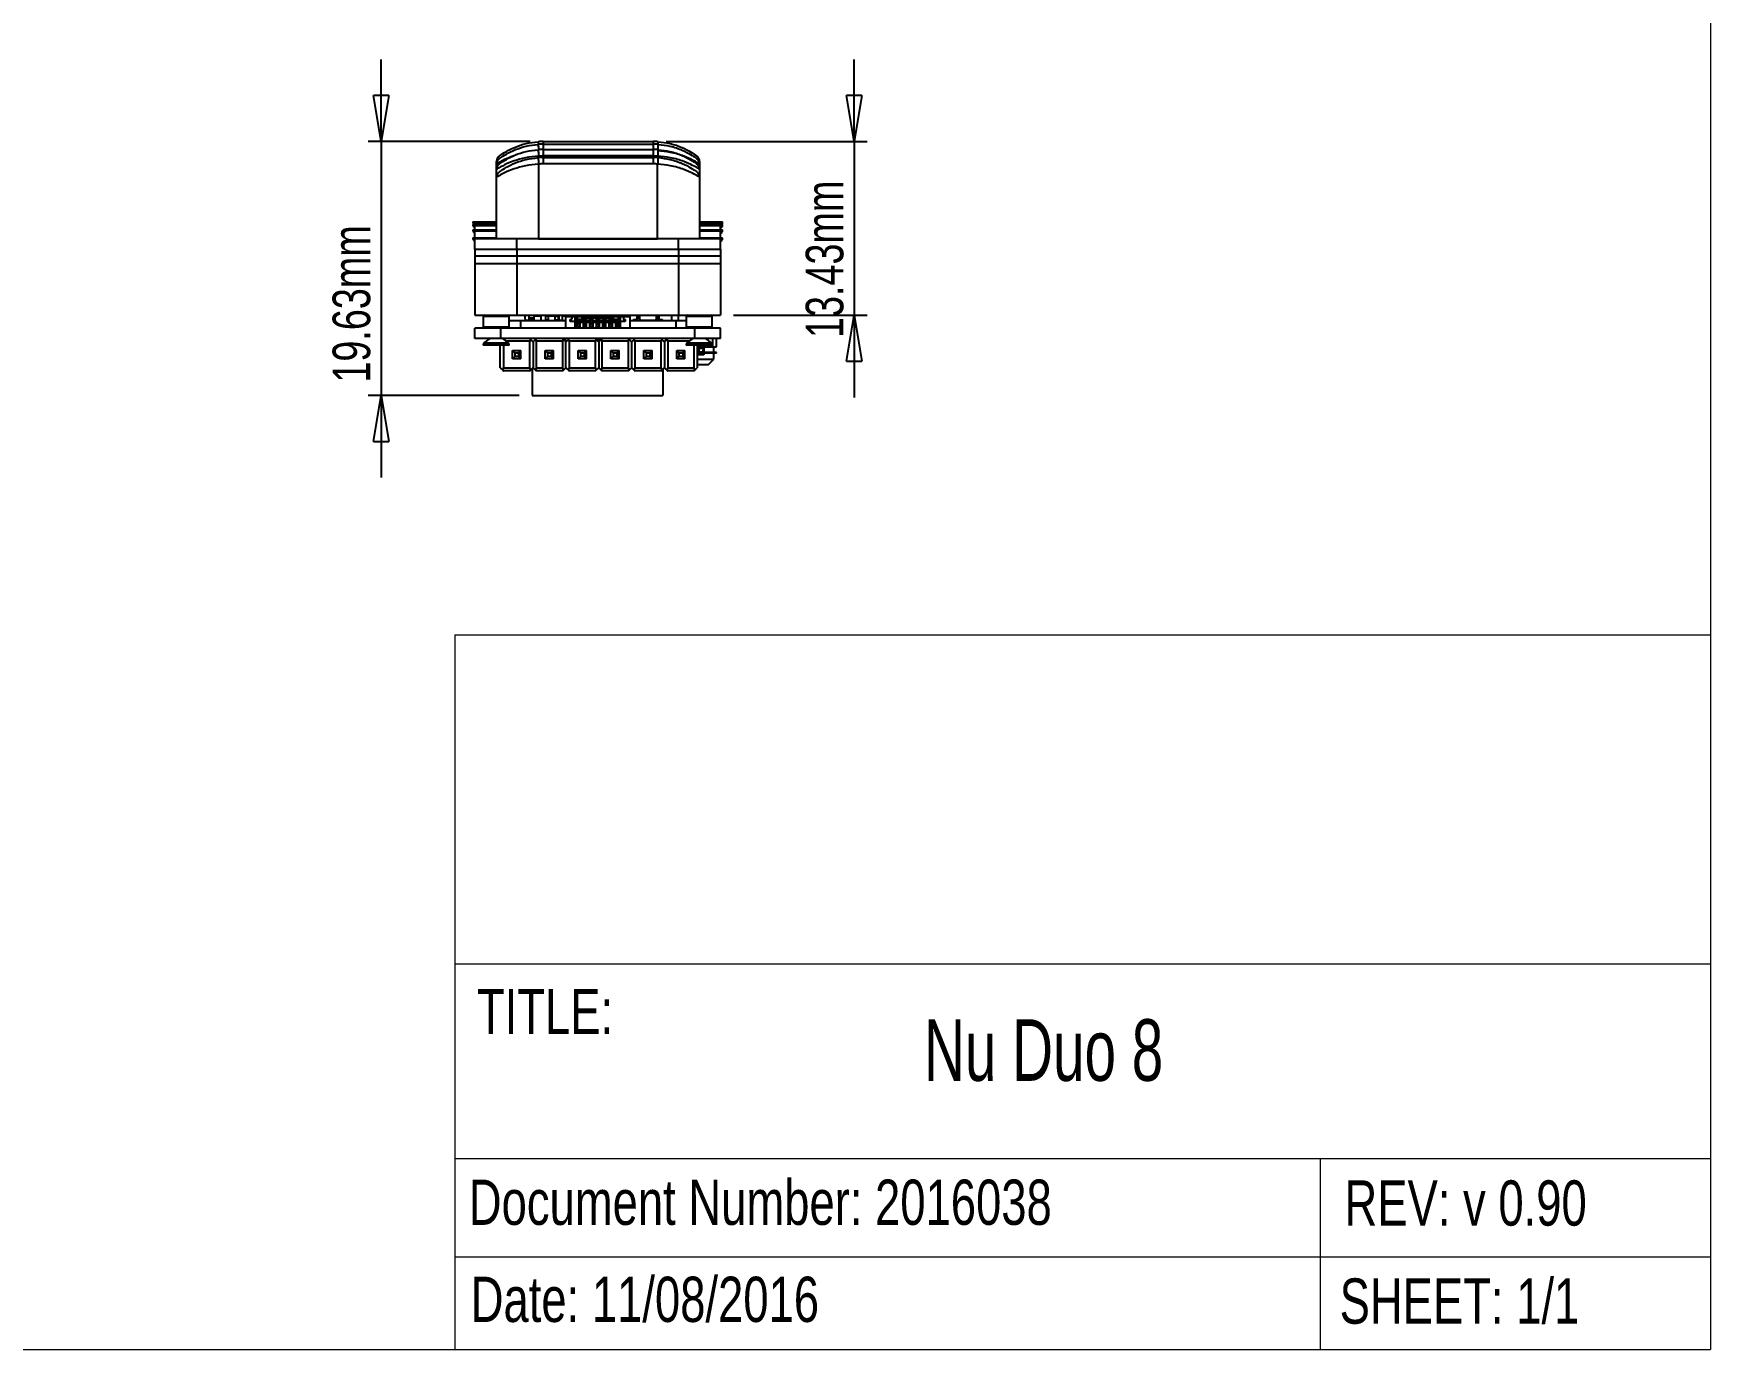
# Model space of a CAD drawing. Header units: millimetres. Extents: x 5 to 292, y 4 to 204.
# Drawn here: x 162.3 to 291.9, y 4.5 to 106.2 of the extents above; entities that cross this region are included whole.
import ezdxf

# ---------------------------------------------------------------- set-up
doc = ezdxf.new("R2010")
doc.units = ezdxf.units.MM
doc.layers.add('LAYER_1', color=179, linetype='Continuous')
doc.styles.add('SLDTEXTSTYLE0', font='TXT', dxfattribs={"width": 0.75})
doc.styles.add('SLDTEXTSTYLE1', font='TXT', dxfattribs={"width": 0.6875})
doc.dimstyles.new('SLDDIMSTYLE1', dxfattribs={"dimtxt": 2.910417, "dimasz": 3.556, "dimexe": 0, "dimexo": 0.0625, "dimgap": 0.727604, "dimtad": 1, "dimrnd": 1e-09, "dimzin": 12, "dimdsep": 46, "dimtxsty": 'SLDTEXTSTYLE0', "dimblk1": 'CLOSED', "dimblk2": 'CLOSED', "dimsah": 1, "dimcen": 0.09, "dimadec": 0, "dimazin": 3, "dimtfac": 1, "dimtmove": 0, "dimatfit": 0, "dimldrblk": 'CLOSED', "dimfxl": 1, "dimfrac": 2, "dimtolj": 1, "dimtzin": 12, "dimarcsym": 0})

# ---------------------------------------------------------------- blocks, each defined once
blk = doc.blocks.new('_CLOSED')
at = {"color": 0, "linetype": 'ByBlock', "lineweight": -2}
for p, q in [((-1, 0.166667), (0, 0)), ((-1, 0.166667), (-1, -0.166667)), ((0, 0), (-1, -0.166667)), ((0, 0), (-1, 0))]:
    blk.add_line(p, q, dxfattribs=at)
blk = doc.blocks.new('_D_2')
at = {"layer": 'LAYER_1'}
for p, q in [((189.14, 97.86), (189.14, 104.21)), ((200.67, 97.86), (188.14, 97.86)), ((189.14, 97.86), (189.14, 78.23)), ((199.81, 78.23), (188.14, 78.23)), ((189.14, 78.23), (189.14, 71.88))]:
    blk.add_line(p, q, dxfattribs=at)
at = {"layer": 'LAYER_1', "xscale": 3.556, "yscale": 3.556}
for p, rotation in [((189.14, 97.86, -42.6), 270), ((189.14, 78.23, -42.6), 90)]:
    blk.add_blockref('_CLOSED', p, dxfattribs=dict(at, rotation=rotation))
at = {"layer": 'LAYER_1', "insert": (185.39, 79.22), "char_height": 2.91, "attachment_point": 1, "rotation": 90, "style": 'SLDTEXTSTYLE0'}
blk.add_mtext('19.63mm', dxfattribs=at)
blk = doc.blocks.new('_D_3')
at = {"layer": 'LAYER_1'}
for p, q in [((225.72, 97.86), (225.72, 104.21)), ((211.17, 97.86), (226.72, 97.86)), ((225.72, 97.86), (225.72, 84.43)), ((216.39, 84.43), (226.72, 84.43)), ((225.72, 84.43), (225.72, 78.08))]:
    blk.add_line(p, q, dxfattribs=at)
at = {"layer": 'LAYER_1', "xscale": 3.556, "yscale": 3.556}
for p, rotation in [((225.72, 97.86, -42.6), 270), ((225.72, 84.43, -42.6), 90)]:
    blk.add_blockref('_CLOSED', p, dxfattribs=dict(at, rotation=rotation))
at = {"layer": 'LAYER_1', "insert": (221.97, 82.67), "char_height": 2.91, "attachment_point": 1, "rotation": 90, "style": 'SLDTEXTSTYLE0'}
blk.add_mtext('13.43mm', dxfattribs=at)

msp = doc.modelspace()

# ---------------------------------------------------------------- linework, layer by layer
at = {"color": 7, "linetype": 'Continuous', "lineweight": 18}
for p, q in [((291.92, 204.48), (291.92, 4.48)), ((194.842, 59.73), (291.92, 59.73)), ((194.842, 59.73), (194.842, 4.48)), ((291.92, 34.257), (194.842, 34.257)), ((194.842, 19.24), (291.92, 19.24)), ((261.764, 11.63), (261.764, 19.24)), ((194.842, 11.63), (291.92, 11.63)), ((261.764, 4.48), (261.764, 11.63)), ((4.92, 4.48), (291.92, 4.48))]:
    msp.add_line(p, q, dxfattribs=at)
at = {"color": 7, "linetype": 'Continuous', "lineweight": 25}
for p, q in [((201.67, 97.856), (210.17, 97.856)), ((201.67, 97.651), (210.17, 97.651)), ((201.67, 97.241), (210.17, 97.241)), ((201.67, 97.241), (201.67, 96.741)), ((210.17, 97.241), (210.17, 96.741)), ((198.07, 96.118), (198.07, 96.322)), ((198.07, 95.708), (198.07, 96.118)), ((201.32, 96.114), (201.32, 90.326)), ((210.17, 96.741), (201.67, 96.741)), ((201.67, 96.626), (210.17, 96.626)), ((201.67, 96.626), (201.67, 96.126)), ((210.17, 96.126), (201.67, 96.126)), ((210.17, 96.626), (210.17, 96.126)), ((210.52, 90.326), (210.52, 96.114)), ((213.77, 96.322), (213.77, 96.118)), ((213.77, 96.118), (213.77, 95.708)), ((198.07, 95.092), (198.07, 95.708)), ((198.07, 90.326), (198.07, 95.092)), ((213.77, 95.708), (213.77, 95.092)), ((213.77, 95.092), (213.77, 90.326)), ((196.24, 91.642), (196.24, 91.556)), ((196.24, 91.642), (198.07, 91.642)), ((196.24, 91.437), (196.24, 91.351)), ((196.24, 91.437), (198.07, 91.437)), ((196.24, 91.027), (196.24, 90.941)), ((196.24, 91.027), (198.07, 91.027)), ((196.281, 91.475), (196.333, 91.437)), ((196.281, 91.27), (196.39, 91.191)), ((196.281, 90.861), (196.39, 90.781)), ((196.39, 91.437), (196.39, 91.556)), ((198.07, 91.556), (196.39, 91.556)), ((196.39, 91.027), (196.39, 91.351)), ((198.07, 91.351), (196.39, 91.351)), ((196.39, 90.412), (196.39, 90.941)), ((198.07, 90.941), (196.39, 90.941)), ((213.77, 91.642), (215.54, 91.642)), ((215.39, 91.556), (213.77, 91.556)), ((213.77, 91.437), (215.54, 91.437)), ((215.39, 91.351), (213.77, 91.351)), ((213.77, 91.027), (215.54, 91.027)), ((215.39, 90.941), (213.77, 90.941)), ((215.39, 91.437), (215.39, 91.556)), ((215.39, 91.027), (215.39, 91.351)), ((215.39, 91.191), (215.498, 91.27)), ((215.39, 90.412), (215.39, 90.941)), ((215.39, 90.781), (215.498, 90.861)), ((215.446, 91.437), (215.498, 91.475)), ((215.54, 91.556), (215.54, 91.642)), ((215.54, 91.351), (215.54, 91.437)), ((215.54, 90.941), (215.54, 91.027)), ((196.24, 90.412), (196.24, 90.326)), ((196.24, 90.412), (198.07, 90.412)), ((196.281, 90.245), (196.39, 90.166)), ((196.39, 89.526), (196.39, 90.326)), ((199.64, 90.326), (196.39, 90.326)), ((196.39, 89.526), (196.39, 89.026)), ((196.39, 89.526), (199.64, 89.526)), ((199.64, 89.526), (199.64, 90.326)), ((212.14, 90.326), (199.64, 90.326)), ((199.64, 89.526), (199.64, 89.026)), ((199.64, 89.526), (212.14, 89.526)), ((201.32, 90.326), (210.52, 90.326)), ((212.14, 89.526), (212.14, 90.326)), ((215.39, 90.326), (212.14, 90.326)), ((212.14, 89.526), (212.14, 89.026)), ((212.14, 89.526), (215.39, 89.526)), ((213.77, 90.412), (215.54, 90.412)), ((215.39, 89.526), (215.39, 90.326)), ((215.39, 90.166), (215.498, 90.245)), ((215.39, 89.526), (215.39, 89.026)), ((215.54, 90.326), (215.54, 90.412)), ((196.39, 89.026), (196.39, 88.426)), ((196.39, 89.026), (199.64, 89.026)), ((196.39, 88.426), (196.39, 84.426)), ((196.39, 88.426), (199.64, 88.426)), ((199.64, 89.026), (199.64, 88.426)), ((199.64, 89.026), (212.14, 89.026)), ((199.64, 88.426), (199.64, 84.426)), ((199.64, 88.426), (212.14, 88.426)), ((212.14, 89.026), (212.14, 88.426)), ((212.14, 89.026), (215.39, 89.026)), ((212.14, 88.426), (212.14, 84.426)), ((212.14, 88.426), (215.39, 88.426)), ((215.39, 89.026), (215.39, 88.426)), ((215.39, 88.426), (215.39, 84.426)), ((196.39, 84.426), (199.64, 84.426)), ((197.04, 84.326), (197.04, 83.526)), ((199.04, 83.526), (199.04, 84.326)), ((199.64, 84.426), (212.14, 84.426)), ((200.31, 84.048), (200.264, 84.426)), ((200.553, 84.426), (200.553, 84.196)), ((200.978, 84.026), (200.978, 84.376)), ((200.978, 84.376), (201.488, 84.376)), ((200.983, 84.386), (200.983, 84.376)), ((200.983, 84.386), (201.482, 84.386)), ((201.036, 84.386), (201.036, 84.426)), ((201.412, 84.386), (201.412, 84.426)), ((201.482, 84.386), (201.482, 84.376)), ((201.488, 84.376), (201.488, 84.031)), ((201.855, 84.376), (202.005, 84.376)), ((201.855, 84.376), (201.855, 84.031)), ((202.005, 84.346), (201.885, 84.346)), ((201.885, 84.056), (201.885, 84.346)), ((202.005, 84.376), (202.005, 84.346)), ((202.005, 84.376), (202.056, 84.376)), ((202.005, 84.346), (202.073, 84.346)), ((202.055, 84.375), (202.055, 84.346)), ((202.055, 84.375), (202.073, 84.375)), ((202.056, 84.386), (202.056, 84.376)), ((202.056, 84.386), (202.078, 84.386)), ((202.056, 84.376), (202.073, 84.376)), ((202.073, 84.376), (202.583, 84.376)), ((202.073, 84.026), (202.073, 84.376)), ((202.078, 84.386), (202.078, 84.376)), ((202.078, 84.386), (202.577, 84.386)), ((202.272, 84.426), (202.272, 84.386)), ((202.425, 84.426), (202.425, 84.386)), ((202.577, 84.386), (202.577, 84.376)), ((202.577, 84.386), (202.655, 84.386)), ((202.583, 84.376), (202.583, 84.031)), ((202.583, 84.376), (202.655, 84.376)), ((202.583, 84.375), (202.655, 84.375)), ((202.583, 84.346), (202.705, 84.346)), ((202.655, 84.386), (202.655, 84.376)), ((202.655, 84.386), (202.655, 84.376)), ((202.655, 84.386), (202.655, 84.386)), ((202.655, 84.376), (202.705, 84.376)), ((202.655, 84.346), (202.655, 84.375)), ((202.705, 84.376), (202.705, 84.346)), ((202.855, 84.376), (202.705, 84.376)), ((202.705, 84.346), (202.825, 84.346)), ((202.825, 84.346), (202.825, 84.056)), ((202.855, 84.026), (202.855, 84.376)), ((202.909, 84.196), (202.909, 84.426)), ((203.166, 84.026), (203.166, 84.376)), ((203.166, 84.376), (203.676, 84.376)), ((203.172, 84.386), (203.172, 84.376)), ((203.172, 84.386), (203.671, 84.386)), ((203.192, 84.386), (203.197, 84.426)), ((203.392, 84.326), (203.392, 83.426)), ((203.392, 84.326), (203.842, 84.326)), ((203.671, 84.386), (203.671, 84.376)), ((203.676, 84.376), (203.676, 84.326)), ((203.842, 84.326), (203.892, 84.276)), ((203.842, 84.326), (203.892, 84.326)), ((203.892, 84.305), (203.862, 84.305)), ((203.891, 84.326), (203.891, 84.376)), ((203.891, 84.376), (204.013, 84.376)), ((203.892, 84.326), (204.142, 84.326)), ((203.892, 84.276), (203.892, 84.326)), ((203.892, 84.276), (203.892, 84.146)), ((203.897, 84.386), (203.897, 84.376)), ((203.897, 84.386), (203.898, 84.386)), ((203.898, 84.386), (203.898, 84.376)), ((203.898, 84.386), (204.013, 84.386)), ((204.013, 84.326), (204.013, 84.426)), ((204.083, 84.426), (204.083, 84.326)), ((204.083, 84.386), (204.193, 84.386)), ((204.083, 84.376), (204.194, 84.376)), ((204.142, 84.326), (204.192, 84.326)), ((204.142, 83.946), (204.142, 84.326)), ((204.2, 84.326), (204.188, 84.426)), ((204.192, 84.326), (204.292, 84.326)), ((204.192, 83.946), (204.192, 84.326)), ((204.279, 84.376), (204.789, 84.376)), ((204.279, 84.326), (204.279, 84.376)), ((204.284, 84.386), (204.284, 84.376)), ((204.284, 84.386), (204.783, 84.386)), ((204.292, 84.326), (204.692, 84.326)), ((204.292, 84.326), (204.292, 84.116)), ((204.692, 84.326), (204.792, 84.326)), ((204.692, 84.116), (204.692, 84.326)), ((204.783, 84.386), (204.783, 84.376)), ((204.789, 84.376), (204.789, 84.326)), ((204.792, 84.326), (206.992, 84.326)), ((204.792, 84.196), (204.792, 84.326)), ((204.842, 84.286), (206.942, 84.286)), ((204.842, 84.236), (204.842, 84.286)), ((205.37, 84.326), (205.37, 84.376)), ((205.37, 84.376), (205.88, 84.376)), ((205.376, 84.386), (205.376, 84.376)), ((205.376, 84.386), (205.875, 84.386)), ((205.516, 84.386), (205.521, 84.426)), ((205.561, 84.386), (205.561, 84.426)), ((205.625, 84.386), (205.625, 84.426)), ((205.695, 84.426), (205.695, 84.386)), ((205.875, 84.386), (205.875, 84.376)), ((205.88, 84.376), (205.88, 84.326)), ((206.452, 84.326), (206.452, 84.376)), ((206.452, 84.376), (206.962, 84.376)), ((206.457, 84.386), (206.457, 84.376)), ((206.457, 84.386), (206.957, 84.386)), ((206.942, 84.286), (206.942, 84.236)), ((206.95, 84.426), (206.95, 84.386)), ((206.957, 84.386), (206.957, 84.376)), ((206.962, 84.376), (206.962, 84.326)), ((206.992, 84.326), (207.092, 84.326)), ((206.992, 84.196), (206.992, 84.326)), ((207.086, 84.326), (207.086, 84.376)), ((207.086, 84.376), (207.247, 84.376)), ((207.091, 84.386), (207.091, 84.376)), ((207.091, 84.386), (207.093, 84.386)), ((207.092, 84.326), (207.492, 84.326)), ((207.092, 84.326), (207.092, 84.116)), ((207.093, 84.386), (207.093, 84.376)), ((207.093, 84.386), (207.252, 84.386)), ((207.247, 84.326), (207.247, 84.376)), ((207.247, 84.376), (207.757, 84.376)), ((207.252, 84.386), (207.252, 84.376)), ((207.252, 84.386), (207.751, 84.386)), ((207.433, 84.386), (207.433, 84.426)), ((207.492, 84.326), (207.592, 84.326)), ((207.492, 84.116), (207.492, 84.326)), ((207.592, 84.326), (207.642, 84.326)), ((207.592, 83.946), (207.592, 84.326)), ((207.642, 84.326), (207.892, 84.326)), ((207.642, 83.946), (207.642, 84.326)), ((207.717, 84.386), (207.722, 84.426)), ((207.751, 84.386), (207.751, 84.376)), ((207.757, 84.376), (207.757, 84.326)), ((207.892, 84.326), (207.942, 84.326)), ((207.892, 84.276), (207.942, 84.326)), ((207.892, 84.276), (207.892, 84.326)), ((207.921, 84.305), (207.892, 84.305)), ((207.892, 84.276), (207.892, 84.146)), ((207.942, 84.326), (208.392, 84.326)), ((208.392, 83.426), (208.392, 84.326)), ((208.942, 84.196), (208.942, 84.426)), ((209.012, 84.426), (209.012, 84.196)), ((209.163, 84.048), (209.117, 84.426)), ((210.403, 84.048), (210.45, 84.426)), ((210.554, 84.196), (210.554, 84.426)), ((210.624, 84.426), (210.624, 84.196)), ((211.597, 84.426), (211.597, 84.026)), ((212.097, 84.426), (212.097, 84.026)), ((212.14, 84.426), (215.39, 84.426)), ((212.74, 84.326), (212.74, 83.526)), ((214.74, 83.526), (214.74, 84.326)), ((196.39, 82.626), (196.39, 83.426)), ((198.39, 83.426), (196.39, 83.426)), ((198.39, 82.626), (198.39, 83.426)), ((213.39, 83.426), (198.39, 83.426)), ((199.04, 84.026), (199.924, 84.026)), ((199.924, 84.026), (199.924, 83.426)), ((199.924, 84.026), (203.392, 84.026)), ((200.31, 84.048), (200.553, 84.048)), ((200.553, 84.196), (200.553, 84.096)), ((200.553, 84.026), (200.553, 84.096)), ((200.553, 84.096), (200.978, 84.096)), ((201.488, 84.031), (201.488, 84.026)), ((201.855, 84.026), (201.855, 84.031)), ((202.073, 84.056), (201.885, 84.056)), ((202.605, 84.056), (202.583, 84.056)), ((202.583, 84.031), (202.583, 84.026)), ((202.605, 84.056), (202.605, 84.026)), ((202.825, 84.056), (202.605, 84.056)), ((202.909, 84.096), (202.855, 84.096)), ((202.909, 84.096), (202.909, 84.196)), ((202.909, 84.026), (202.909, 84.096)), ((202.909, 84.048), (203.151, 84.048)), ((203.151, 84.048), (203.166, 84.175)), ((203.762, 84.106), (203.892, 84.146)), ((203.762, 83.946), (203.762, 84.106)), ((204.142, 83.946), (203.762, 83.946)), ((203.792, 84.086), (203.892, 84.116)), ((203.792, 84.006), (203.792, 84.086)), ((203.892, 83.946), (203.792, 84.006)), ((203.892, 84.116), (203.892, 84.146)), ((204.142, 83.426), (204.142, 83.946)), ((204.307, 83.946), (204.142, 83.946)), ((204.142, 83.896), (204.307, 83.896)), ((204.292, 84.011), (204.227, 83.946)), ((204.257, 83.856), (204.257, 83.516)), ((204.307, 83.856), (204.257, 83.856)), ((204.307, 83.806), (204.257, 83.856)), ((204.257, 83.516), (204.307, 83.566)), ((204.257, 83.516), (204.307, 83.516)), ((204.307, 83.826), (204.287, 83.826)), ((204.292, 84.116), (204.692, 84.116)), ((204.292, 84.116), (204.292, 84.011)), ((204.292, 84.056), (204.307, 84.056)), ((204.292, 84.011), (204.292, 83.942)), ((204.292, 83.942), (204.292, 83.896)), ((204.307, 84.076), (204.307, 84.116)), ((204.307, 83.896), (204.307, 84.076)), ((204.307, 84.076), (204.477, 84.076)), ((204.307, 83.776), (204.307, 83.896)), ((204.307, 83.896), (204.477, 83.896)), ((204.307, 83.706), (204.307, 83.776)), ((204.307, 83.776), (204.477, 83.776)), ((204.477, 83.706), (204.307, 83.706)), ((204.307, 83.526), (204.307, 83.706)), ((204.307, 83.426), (204.307, 83.526)), ((204.307, 83.526), (204.477, 83.526)), ((204.477, 84.076), (204.477, 84.116)), ((204.477, 83.896), (204.477, 84.076)), ((204.477, 84.056), (204.492, 84.056)), ((204.557, 83.946), (204.477, 83.946)), ((204.477, 83.896), (204.807, 83.896)), ((204.477, 83.776), (204.477, 83.896)), ((204.527, 83.856), (204.477, 83.856)), ((204.477, 83.806), (204.527, 83.856)), ((204.497, 83.826), (204.477, 83.826)), ((204.477, 83.706), (204.477, 83.776)), ((204.477, 83.526), (204.477, 83.706)), ((204.477, 83.566), (204.527, 83.516)), ((204.477, 83.426), (204.477, 83.526)), ((204.477, 83.516), (204.527, 83.516)), ((204.492, 84.011), (204.492, 84.116)), ((204.507, 83.996), (204.492, 84.011)), ((204.492, 84.011), (204.492, 83.96)), ((204.492, 83.96), (204.492, 83.901)), ((204.557, 83.946), (204.507, 83.996)), ((204.777, 83.996), (204.507, 83.996)), ((204.527, 83.516), (204.527, 83.856)), ((204.557, 83.946), (204.727, 83.946)), ((204.792, 84.116), (204.692, 84.116)), ((204.777, 83.996), (204.727, 83.946)), ((204.807, 83.946), (204.727, 83.946)), ((204.757, 83.856), (204.757, 83.516)), ((204.807, 83.856), (204.757, 83.856)), ((204.807, 83.806), (204.757, 83.856)), ((204.757, 83.516), (204.807, 83.566)), ((204.757, 83.516), (204.807, 83.516)), ((204.792, 84.011), (204.777, 83.996)), ((204.807, 83.826), (204.787, 83.826)), ((204.792, 84.196), (204.792, 84.116)), ((206.992, 84.196), (204.792, 84.196)), ((204.992, 84.156), (204.792, 84.156)), ((204.792, 84.116), (204.792, 84.011)), ((204.792, 84.056), (204.807, 84.056)), ((204.792, 84.011), (204.792, 83.96)), ((204.792, 83.96), (204.792, 83.901)), ((204.807, 84.146), (204.807, 84.196)), ((204.807, 84.076), (204.807, 84.146)), ((204.807, 83.896), (204.807, 84.076)), ((204.807, 84.076), (204.977, 84.076)), ((204.807, 83.776), (204.807, 83.896)), ((204.807, 83.896), (204.977, 83.896)), ((204.807, 83.706), (204.807, 83.776)), ((204.807, 83.776), (204.977, 83.776)), ((204.807, 83.526), (204.807, 83.706)), ((204.977, 83.706), (204.807, 83.706)), ((204.807, 83.526), (204.977, 83.526)), ((204.807, 83.426), (204.807, 83.526)), ((204.817, 84.196), (204.817, 84.076)), ((206.942, 84.236), (204.842, 84.236)), ((204.967, 84.076), (204.967, 84.196)), ((204.977, 84.146), (204.977, 84.196)), ((204.977, 84.076), (204.977, 84.146)), ((204.977, 83.896), (204.977, 84.076)), ((204.977, 84.056), (204.992, 84.056)), ((205.042, 83.946), (204.977, 83.946)), ((204.977, 83.776), (204.977, 83.896)), ((204.977, 83.896), (205.307, 83.896)), ((205.027, 83.856), (204.977, 83.856)), ((204.977, 83.806), (205.027, 83.856)), ((204.997, 83.826), (204.977, 83.826)), ((204.977, 83.706), (204.977, 83.776)), ((204.977, 83.526), (204.977, 83.706)), ((204.977, 83.566), (205.027, 83.516)), ((204.977, 83.426), (204.977, 83.526)), ((204.977, 83.516), (205.027, 83.516)), ((204.992, 84.196), (204.992, 84.011)), ((204.992, 84.011), (204.992, 83.996)), ((205.292, 84.011), (204.992, 84.011)), ((204.992, 83.996), (204.992, 83.945)), ((205.042, 83.946), (204.992, 83.996)), ((204.992, 83.945), (204.992, 83.896)), ((205.027, 83.516), (205.027, 83.856)), ((205.042, 83.946), (205.242, 83.946)), ((205.242, 83.946), (205.292, 83.996)), ((205.307, 83.946), (205.242, 83.946)), ((205.257, 83.856), (205.257, 83.516)), ((205.307, 83.856), (205.257, 83.856)), ((205.307, 83.806), (205.257, 83.856)), ((205.257, 83.516), (205.307, 83.566)), ((205.257, 83.516), (205.307, 83.516)), ((205.307, 83.826), (205.287, 83.826)), ((205.292, 84.196), (205.292, 84.011)), ((205.492, 84.156), (205.292, 84.156)), ((205.292, 84.056), (205.307, 84.056)), ((205.292, 84.011), (205.292, 83.996)), ((205.292, 83.996), (205.292, 83.945)), ((205.292, 83.945), (205.292, 83.896)), ((205.307, 84.146), (205.307, 84.196)), ((205.307, 84.076), (205.307, 84.146)), ((205.307, 83.896), (205.307, 84.076)), ((205.307, 84.076), (205.477, 84.076)), ((205.307, 83.776), (205.307, 83.896)), ((205.307, 83.896), (205.477, 83.896)), ((205.307, 83.706), (205.307, 83.776)), ((205.307, 83.776), (205.477, 83.776)), ((205.307, 83.526), (205.307, 83.706)), ((205.477, 83.706), (205.307, 83.706)), ((205.307, 83.526), (205.477, 83.526)), ((205.307, 83.426), (205.307, 83.526)), ((205.317, 84.196), (205.317, 84.076)), ((205.467, 84.076), (205.467, 84.196)), ((205.477, 84.146), (205.477, 84.196)), ((205.477, 84.076), (205.477, 84.146)), ((205.477, 83.896), (205.477, 84.076)), ((205.477, 84.056), (205.492, 84.056)), ((205.542, 83.946), (205.477, 83.946)), ((205.477, 83.776), (205.477, 83.896)), ((205.477, 83.896), (205.807, 83.896)), ((205.527, 83.856), (205.477, 83.856)), ((205.477, 83.806), (205.527, 83.856)), ((205.497, 83.826), (205.477, 83.826)), ((205.477, 83.706), (205.477, 83.776)), ((205.477, 83.526), (205.477, 83.706)), ((205.477, 83.566), (205.527, 83.516)), ((205.477, 83.426), (205.477, 83.526)), ((205.477, 83.516), (205.527, 83.516)), ((205.492, 84.196), (205.492, 83.996)), ((205.792, 83.996), (205.492, 83.996)), ((205.542, 83.946), (205.492, 83.996)), ((205.492, 83.996), (205.492, 83.945)), ((205.492, 83.945), (205.492, 83.896)), ((205.527, 83.516), (205.527, 83.856)), ((205.542, 83.946), (205.742, 83.946)), ((205.742, 83.946), (205.792, 83.996)), ((205.807, 83.946), (205.742, 83.946)), ((205.757, 83.856), (205.757, 83.516)), ((205.807, 83.856), (205.757, 83.856)), ((205.807, 83.806), (205.757, 83.856)), ((205.757, 83.516), (205.807, 83.566)), ((205.757, 83.516), (205.807, 83.516)), ((205.807, 83.826), (205.787, 83.826)), ((205.792, 84.196), (205.792, 83.996)), ((205.992, 84.156), (205.792, 84.156)), ((205.792, 84.056), (205.807, 84.056)), ((205.792, 83.996), (205.792, 83.945)), ((205.792, 83.945), (205.792, 83.896)), ((205.807, 84.146), (205.807, 84.196)), ((205.807, 84.076), (205.807, 84.146)), ((205.807, 83.896), (205.807, 84.076)), ((205.807, 84.076), (205.977, 84.076)), ((205.807, 83.776), (205.807, 83.896)), ((205.807, 83.896), (205.977, 83.896)), ((205.807, 83.706), (205.807, 83.776)), ((205.807, 83.776), (205.977, 83.776)), ((205.807, 83.526), (205.807, 83.706)), ((205.977, 83.706), (205.807, 83.706)), ((205.807, 83.526), (205.977, 83.526)), ((205.807, 83.426), (205.807, 83.526)), ((205.817, 84.196), (205.817, 84.076)), ((205.967, 84.076), (205.967, 84.196)), ((205.977, 84.146), (205.977, 84.196)), ((205.977, 84.076), (205.977, 84.146)), ((205.977, 83.896), (205.977, 84.076)), ((205.977, 84.056), (205.992, 84.056)), ((206.042, 83.946), (205.977, 83.946)), ((205.977, 83.896), (206.307, 83.896)), ((205.977, 83.776), (205.977, 83.896)), ((206.027, 83.856), (205.977, 83.856)), ((205.977, 83.806), (206.027, 83.856)), ((205.997, 83.826), (205.977, 83.826)), ((205.977, 83.706), (205.977, 83.776)), ((205.977, 83.526), (205.977, 83.706)), ((205.977, 83.566), (206.027, 83.516)), ((205.977, 83.426), (205.977, 83.526)), ((205.977, 83.516), (206.027, 83.516)), ((205.992, 84.196), (205.992, 84.011)), ((206.292, 84.011), (205.992, 84.011)), ((205.992, 84.011), (205.992, 83.996)), ((206.042, 83.946), (205.992, 83.996)), ((205.992, 83.996), (205.992, 83.945)), ((205.992, 83.945), (205.992, 83.896)), ((206.027, 83.516), (206.027, 83.856)), ((206.042, 83.946), (206.242, 83.946)), ((206.242, 83.946), (206.292, 83.996)), ((206.307, 83.946), (206.242, 83.946)), ((206.257, 83.856), (206.257, 83.516)), ((206.307, 83.856), (206.257, 83.856)), ((206.307, 83.806), (206.257, 83.856)), ((206.257, 83.516), (206.307, 83.566)), ((206.257, 83.516), (206.307, 83.516)), ((206.307, 83.826), (206.287, 83.826)), ((206.292, 84.196), (206.292, 84.011)), ((206.492, 84.156), (206.292, 84.156)), ((206.292, 84.056), (206.307, 84.056)), ((206.292, 84.011), (206.292, 83.996)), ((206.292, 83.996), (206.292, 83.945)), ((206.292, 83.945), (206.292, 83.896)), ((206.307, 84.146), (206.307, 84.196)), ((206.307, 84.076), (206.307, 84.146)), ((206.307, 83.896), (206.307, 84.076)), ((206.307, 84.076), (206.477, 84.076)), ((206.307, 83.776), (206.307, 83.896)), ((206.307, 83.896), (206.477, 83.896)), ((206.307, 83.706), (206.307, 83.776)), ((206.307, 83.776), (206.477, 83.776)), ((206.307, 83.526), (206.307, 83.706)), ((206.477, 83.706), (206.307, 83.706)), ((206.307, 83.426), (206.307, 83.526)), ((206.307, 83.526), (206.477, 83.526)), ((206.317, 84.196), (206.317, 84.076)), ((206.467, 84.076), (206.467, 84.196)), ((206.477, 84.146), (206.477, 84.196)), ((206.477, 84.076), (206.477, 84.146)), ((206.477, 83.896), (206.477, 84.076)), ((206.477, 84.056), (206.492, 84.056)), ((206.542, 83.946), (206.477, 83.946)), ((206.477, 83.896), (206.807, 83.896)), ((206.477, 83.776), (206.477, 83.896)), ((206.527, 83.856), (206.477, 83.856)), ((206.477, 83.806), (206.527, 83.856)), ((206.497, 83.826), (206.477, 83.826)), ((206.477, 83.706), (206.477, 83.776)), ((206.477, 83.526), (206.477, 83.706)), ((206.477, 83.566), (206.527, 83.516)), ((206.477, 83.426), (206.477, 83.526)), ((206.477, 83.516), (206.527, 83.516)), ((206.492, 84.196), (206.492, 84.011)), ((206.792, 84.011), (206.492, 84.011)), ((206.492, 84.011), (206.492, 83.996)), ((206.542, 83.946), (206.492, 83.996)), ((206.492, 83.996), (206.492, 83.945)), ((206.492, 83.945), (206.492, 83.896)), ((206.527, 83.516), (206.527, 83.856)), ((206.542, 83.946), (206.742, 83.946)), ((206.742, 83.946), (206.792, 83.996)), ((206.807, 83.946), (206.742, 83.946)), ((206.757, 83.856), (206.757, 83.516)), ((206.807, 83.856), (206.757, 83.856)), ((206.807, 83.806), (206.757, 83.856)), ((206.757, 83.516), (206.807, 83.566)), ((206.757, 83.516), (206.807, 83.516)), ((206.807, 83.826), (206.787, 83.826)), ((206.792, 84.196), (206.792, 84.011)), ((206.992, 84.156), (206.792, 84.156)), ((206.792, 84.056), (206.807, 84.056)), ((206.792, 84.011), (206.792, 83.996)), ((206.792, 83.996), (206.792, 83.945)), ((206.792, 83.945), (206.792, 83.896)), ((206.807, 84.146), (206.807, 84.196)), ((206.807, 84.076), (206.807, 84.146)), ((206.807, 83.896), (206.807, 84.076)), ((206.807, 84.076), (206.977, 84.076)), ((206.807, 83.776), (206.807, 83.896)), ((206.807, 83.896), (206.977, 83.896)), ((206.807, 83.706), (206.807, 83.776)), ((206.807, 83.776), (206.977, 83.776)), ((206.977, 83.706), (206.807, 83.706)), ((206.807, 83.526), (206.807, 83.706)), ((206.807, 83.426), (206.807, 83.526)), ((206.807, 83.526), (206.977, 83.526)), ((206.817, 84.196), (206.817, 84.076)), ((206.967, 84.076), (206.967, 84.196)), ((206.977, 84.146), (206.977, 84.196)), ((206.977, 84.076), (206.977, 84.146)), ((206.977, 83.896), (206.977, 84.076)), ((206.977, 84.056), (206.992, 84.056)), ((207.042, 83.946), (206.977, 83.946)), ((206.977, 83.896), (207.307, 83.896)), ((206.977, 83.776), (206.977, 83.896)), ((207.027, 83.856), (206.977, 83.856)), ((206.977, 83.806), (207.027, 83.856)), ((206.997, 83.826), (206.977, 83.826)), ((206.977, 83.706), (206.977, 83.776)), ((206.977, 83.526), (206.977, 83.706)), ((206.977, 83.566), (207.027, 83.516)), ((206.977, 83.426), (206.977, 83.526)), ((206.977, 83.516), (207.027, 83.516)), ((206.992, 84.196), (206.992, 84.116)), ((207.092, 84.116), (206.992, 84.116)), ((206.992, 83.996), (206.992, 84.116)), ((206.992, 83.996), (207.042, 83.946)), ((207.292, 83.996), (206.992, 83.996)), ((206.992, 83.996), (206.992, 83.945)), ((206.992, 83.945), (206.992, 83.896)), ((207.027, 83.516), (207.027, 83.856)), ((207.042, 83.946), (207.242, 83.946)), ((207.092, 84.116), (207.492, 84.116)), ((207.242, 83.946), (207.292, 83.996)), ((207.307, 83.946), (207.242, 83.946)), ((207.257, 83.856), (207.257, 83.516)), ((207.307, 83.856), (207.257, 83.856)), ((207.307, 83.806), (207.257, 83.856)), ((207.257, 83.516), (207.307, 83.566)), ((207.257, 83.516), (207.307, 83.516)), ((207.307, 83.826), (207.287, 83.826)), ((207.292, 84.116), (207.292, 83.996)), ((207.292, 84.056), (207.307, 84.056)), ((207.292, 83.996), (207.292, 83.945)), ((207.292, 83.896), (207.292, 83.945)), ((207.307, 84.076), (207.307, 84.116)), ((207.307, 83.896), (207.307, 84.076)), ((207.307, 84.076), (207.477, 84.076)), ((207.307, 83.776), (207.307, 83.896)), ((207.307, 83.896), (207.477, 83.896)), ((207.307, 83.706), (207.307, 83.776)), ((207.307, 83.776), (207.477, 83.776)), ((207.307, 83.526), (207.307, 83.706)), ((207.477, 83.706), (207.307, 83.706)), ((207.307, 83.526), (207.477, 83.526)), ((207.307, 83.426), (207.307, 83.526)), ((207.477, 84.076), (207.477, 84.116)), ((207.477, 83.896), (207.477, 84.076)), ((207.477, 84.056), (207.492, 84.056)), ((207.642, 83.946), (207.477, 83.946)), ((207.477, 83.896), (207.642, 83.896)), ((207.477, 83.776), (207.477, 83.896)), ((207.527, 83.856), (207.477, 83.856)), ((207.477, 83.806), (207.527, 83.856)), ((207.497, 83.826), (207.477, 83.826)), ((207.477, 83.706), (207.477, 83.776)), ((207.477, 83.526), (207.477, 83.706)), ((207.477, 83.566), (207.527, 83.516)), ((207.477, 83.426), (207.477, 83.526)), ((207.477, 83.516), (207.527, 83.516)), ((207.492, 83.996), (207.492, 84.116)), ((207.542, 83.946), (207.492, 83.996)), ((207.492, 83.996), (207.492, 83.945)), ((207.492, 83.945), (207.492, 83.896)), ((207.527, 83.516), (207.527, 83.856)), ((208.022, 83.946), (207.642, 83.946)), ((207.642, 83.426), (207.642, 83.946)), ((207.892, 84.146), (208.022, 84.106)), ((207.892, 84.116), (207.892, 84.146)), ((207.892, 84.116), (207.992, 84.086)), ((207.992, 84.006), (207.892, 83.946)), ((207.992, 84.086), (207.992, 84.006)), ((208.022, 84.106), (208.022, 83.946)), ((208.392, 84.026), (211.924, 84.026)), ((208.658, 84.096), (208.842, 84.096)), ((208.658, 84.026), (208.658, 84.096)), ((208.943, 84.059), (208.943, 84.026)), ((208.973, 84.026), (208.973, 84.087)), ((209.012, 84.251), (209.138, 84.251)), ((209.142, 84.221), (209.012, 84.221)), ((209.163, 84.048), (210.403, 84.048)), ((209.196, 84.048), (209.196, 84.031)), ((209.196, 84.031), (209.446, 84.031)), ((209.196, 84.026), (209.196, 84.031)), ((209.446, 84.031), (209.446, 84.048)), ((209.446, 84.031), (209.446, 84.026)), ((209.494, 84.026), (209.494, 84.048)), ((209.496, 84.026), (209.496, 84.048)), ((209.896, 84.048), (209.896, 84.026)), ((209.897, 84.048), (209.897, 84.026)), ((209.946, 84.048), (209.946, 84.026)), ((210.196, 84.026), (210.196, 84.048)), ((210.425, 84.221), (210.463, 84.221)), ((210.428, 84.251), (210.493, 84.251)), ((210.463, 84.221), (210.463, 84.026)), ((210.493, 84.251), (210.493, 84.246)), ((210.493, 84.026), (210.493, 84.246)), ((210.724, 84.096), (210.909, 84.096)), ((210.909, 84.026), (210.909, 84.096)), ((211.924, 84.026), (211.924, 83.426)), ((211.924, 84.026), (212.74, 84.026)), ((213.39, 82.626), (213.39, 83.426)), ((215.39, 83.426), (213.39, 83.426)), ((215.39, 82.626), (215.39, 83.426)), ((198.39, 82.626), (196.39, 82.626)), ((197.04, 82.212), (197.04, 82.126)), ((199.04, 82.126), (197.04, 82.126)), ((197.54, 82.626), (197.081, 82.293)), ((198.349, 80.376), (198.349, 82.126)), ((213.39, 82.626), (198.39, 82.626)), ((198.998, 82.293), (198.54, 82.626)), ((198.599, 82.126), (198.599, 80.326)), ((199.04, 82.126), (199.04, 82.212)), ((199.294, 81.701), (199.469, 81.526)), ((199.294, 81.701), (199.934, 81.701)), ((199.294, 81.061), (199.294, 81.701)), ((199.934, 81.701), (199.759, 81.526)), ((199.934, 81.061), (199.934, 81.701)), ((200.639, 80.326), (200.639, 82.426)), ((200.889, 82.376), (200.698, 82.567)), ((201.08, 82.567), (200.889, 82.376)), ((200.889, 82.376), (200.889, 80.376)), ((201.139, 82.426), (201.139, 80.326)), ((203.179, 82.426), (201.139, 82.426)), ((201.834, 81.701), (202.009, 81.526)), ((201.834, 81.701), (202.474, 81.701)), ((201.834, 81.061), (201.834, 81.701)), ((202.474, 81.701), (202.299, 81.526)), ((202.474, 81.061), (202.474, 81.701)), ((203.179, 80.326), (203.179, 82.426)), ((203.429, 82.376), (203.238, 82.567)), ((203.381, 82.626), (203.381, 82.424)), ((203.62, 82.567), (203.429, 82.376)), ((203.429, 80.376), (203.429, 82.376)), ((203.679, 82.426), (203.679, 80.326)), ((205.719, 82.426), (203.679, 82.426)), ((204.374, 81.701), (204.549, 81.526)), ((204.374, 81.701), (205.014, 81.701)), ((204.374, 81.061), (204.374, 81.701)), ((205.014, 81.701), (204.839, 81.526)), ((205.014, 81.061), (205.014, 81.701)), ((205.719, 80.326), (205.719, 82.426)), ((205.969, 82.376), (205.778, 82.567)), ((205.796, 82.626), (205.796, 82.549)), ((205.966, 82.626), (205.966, 82.526)), ((206.016, 82.536), (205.966, 82.536)), ((206.016, 82.536), (205.966, 82.486)), ((205.966, 82.526), (205.966, 82.379)), ((206.16, 82.567), (205.969, 82.376)), ((205.969, 82.376), (205.969, 80.376)), ((206.016, 82.423), (206.016, 82.536)), ((208.259, 82.426), (206.219, 82.426)), ((206.219, 82.426), (206.219, 80.326)), ((206.914, 81.701), (207.089, 81.526)), ((206.914, 81.701), (207.554, 81.701)), ((206.914, 81.061), (206.914, 81.701)), ((207.554, 81.701), (207.379, 81.526)), ((207.554, 81.061), (207.554, 81.701)), ((208.259, 80.326), (208.259, 82.426)), ((208.509, 82.376), (208.318, 82.567)), ((208.381, 82.504), (208.381, 82.626)), ((208.7, 82.567), (208.509, 82.376)), ((208.509, 82.376), (208.509, 80.376)), ((208.759, 82.426), (208.759, 80.326)), ((210.799, 82.426), (208.759, 82.426)), ((209.454, 81.701), (209.629, 81.526)), ((209.454, 81.701), (210.094, 81.701)), ((209.454, 81.061), (209.454, 81.701)), ((210.094, 81.701), (209.919, 81.526)), ((210.094, 81.061), (210.094, 81.701)), ((210.799, 80.326), (210.799, 82.426)), ((211.049, 82.376), (210.858, 82.567)), ((211.247, 82.626), (211.023, 82.402)), ((211.24, 82.567), (211.049, 82.376)), ((211.049, 82.376), (211.049, 80.376)), ((211.299, 82.426), (211.299, 80.326)), ((211.994, 81.701), (212.169, 81.526)), ((211.994, 81.701), (212.634, 81.701)), ((211.994, 81.061), (211.994, 81.701)), ((212.634, 81.701), (212.459, 81.526)), ((212.634, 81.061), (212.634, 81.701)), ((212.74, 82.212), (212.74, 82.126)), ((213.589, 82.126), (212.74, 82.126)), ((213.24, 82.626), (212.781, 82.293)), ((213.339, 80.326), (213.339, 82.126)), ((215.39, 82.626), (213.39, 82.626)), ((214.74, 82.126), (213.589, 82.126)), ((213.589, 82.126), (213.589, 80.376)), ((213.7, 82.126), (213.7, 81.526)), ((214.03, 81.991), (213.7, 81.991)), ((214.079, 81.978), (214.029, 81.978)), ((214.03, 82.126), (214.03, 81.991)), ((214.03, 81.991), (214.78, 81.991)), ((214.031, 81.741), (214.08, 81.741)), ((214.031, 81.591), (214.031, 81.741)), ((214.079, 81.978), (214.079, 81.991)), ((214.63, 81.978), (214.079, 81.978)), ((214.08, 81.741), (214.08, 81.891)), ((214.097, 81.991), (214.097, 81.54)), ((214.698, 82.293), (214.24, 82.626)), ((214.63, 81.991), (214.63, 81.978)), ((214.74, 82.126), (214.74, 82.212)), ((214.78, 81.991), (214.78, 82.626)), ((214.78, 81.991), (215.08, 81.991)), ((214.847, 81.991), (214.847, 81.541)), ((215.08, 81.991), (215.08, 82.626)), ((199.469, 81.236), (199.294, 81.061)), ((199.934, 81.061), (199.294, 81.061)), ((199.469, 81.526), (199.469, 81.236)), ((199.469, 81.526), (199.759, 81.526)), ((199.759, 81.236), (199.469, 81.236)), ((199.759, 81.526), (199.759, 81.236)), ((199.759, 81.236), (199.934, 81.061)), ((202.009, 81.236), (201.834, 81.061)), ((202.474, 81.061), (201.834, 81.061)), ((202.009, 81.526), (202.299, 81.526)), ((202.009, 81.526), (202.009, 81.236)), ((202.299, 81.236), (202.009, 81.236)), ((202.299, 81.526), (202.299, 81.236)), ((202.299, 81.236), (202.474, 81.061)), ((204.549, 81.236), (204.374, 81.061)), ((205.014, 81.061), (204.374, 81.061)), ((204.549, 81.526), (204.839, 81.526)), ((204.549, 81.526), (204.549, 81.236)), ((204.839, 81.236), (204.549, 81.236)), ((204.839, 81.526), (204.839, 81.236)), ((204.839, 81.236), (205.014, 81.061)), ((207.089, 81.236), (206.914, 81.061)), ((207.554, 81.061), (206.914, 81.061)), ((207.089, 81.526), (207.089, 81.236)), ((207.089, 81.526), (207.379, 81.526)), ((207.379, 81.236), (207.089, 81.236)), ((207.379, 81.526), (207.379, 81.236)), ((207.379, 81.236), (207.554, 81.061)), ((209.629, 81.236), (209.454, 81.061)), ((210.094, 81.061), (209.454, 81.061)), ((209.629, 81.526), (209.629, 81.236)), ((209.629, 81.526), (209.919, 81.526)), ((209.919, 81.236), (209.629, 81.236)), ((209.919, 81.526), (209.919, 81.236)), ((209.919, 81.236), (210.094, 81.061)), ((212.169, 81.236), (211.994, 81.061)), ((212.634, 81.061), (211.994, 81.061)), ((212.169, 81.526), (212.459, 81.526)), ((212.169, 81.526), (212.169, 81.236)), ((212.459, 81.236), (212.169, 81.236)), ((212.459, 81.526), (212.459, 81.236)), ((212.459, 81.236), (212.634, 81.061)), ((213.589, 81.526), (213.7, 81.526)), ((213.632, 81.491), (213.589, 81.491)), ((214.837, 81.016), (213.589, 81.016)), ((213.589, 80.626), (214.447, 80.626)), ((213.597, 81.491), (213.597, 81.376)), ((214.097, 81.376), (213.597, 81.376)), ((213.632, 81.491), (213.632, 81.526)), ((214.252, 81.491), (213.632, 81.491)), ((214.252, 81.541), (213.7, 81.541)), ((214.097, 81.491), (214.097, 81.376)), ((214.252, 81.541), (214.252, 81.491)), ((215.08, 81.541), (214.252, 81.541)), ((215.08, 81.491), (214.252, 81.491)), ((214.447, 80.626), (214.837, 81.016)), ((214.837, 81.016), (214.847, 81.026)), ((214.847, 81.491), (214.847, 81.026)), ((215.08, 81.491), (215.08, 81.541)), ((198.349, 80.376), (198.54, 80.184)), ((200.639, 80.326), (198.599, 80.326)), ((200.639, 80.126), (198.599, 80.126)), ((200.698, 80.184), (200.889, 80.376)), ((200.814, 80.301), (200.814, 78.226)), ((200.889, 80.376), (201.08, 80.184)), ((203.179, 80.326), (201.139, 80.326)), ((203.179, 80.126), (201.139, 80.126)), ((203.238, 80.184), (203.429, 80.376)), ((203.429, 80.376), (203.62, 80.184)), ((205.719, 80.326), (203.679, 80.326)), ((205.719, 80.126), (203.679, 80.126)), ((205.719, 80.126), (205.778, 80.184)), ((205.778, 80.184), (205.969, 80.376)), ((205.969, 80.376), (206.16, 80.184)), ((208.259, 80.326), (206.219, 80.326)), ((208.259, 80.126), (206.219, 80.126)), ((208.259, 80.126), (208.318, 80.184)), ((208.318, 80.184), (208.509, 80.376)), ((208.509, 80.376), (208.7, 80.184)), ((210.799, 80.326), (208.759, 80.326)), ((210.799, 80.126), (208.759, 80.126)), ((210.858, 80.184), (211.049, 80.376)), ((210.914, 80.241), (210.914, 78.226)), ((211.049, 80.376), (211.24, 80.184)), ((213.339, 80.326), (211.299, 80.326)), ((213.339, 80.126), (211.299, 80.126)), ((213.398, 80.184), (213.589, 80.376)), ((200.814, 78.226), (210.914, 78.226))]:
    msp.add_line(p, q, dxfattribs=at)
at = {"color": 8, "linetype": 'Continuous', "lineweight": 25}
for p, q in [((201.67, 97.856), (201.67, 97.651)), ((201.67, 97.651), (201.67, 97.241)), ((210.17, 97.856), (210.17, 97.651)), ((210.17, 97.651), (210.17, 97.241)), ((201.32, 96.73), (201.32, 96.615)), ((210.52, 96.615), (210.52, 96.73)), ((196.24, 91.556), (196.39, 91.556)), ((196.24, 91.351), (196.39, 91.351)), ((196.24, 90.941), (196.39, 90.941)), ((196.39, 91.475), (196.281, 91.475)), ((196.39, 91.27), (196.281, 91.27)), ((196.39, 90.861), (196.281, 90.861)), ((215.39, 91.556), (215.539, 91.556)), ((215.498, 91.475), (215.39, 91.475)), ((215.39, 91.351), (215.539, 91.351)), ((215.498, 91.27), (215.39, 91.27)), ((215.39, 90.941), (215.539, 90.941)), ((215.498, 90.861), (215.39, 90.861)), ((196.24, 90.326), (196.39, 90.326)), ((196.39, 90.245), (196.281, 90.245)), ((215.39, 90.326), (215.539, 90.326)), ((215.498, 90.245), (215.39, 90.245)), ((199.04, 84.326), (197.04, 84.326)), ((214.74, 84.326), (212.74, 84.326)), ((197.04, 83.526), (199.04, 83.526)), ((200.978, 84.196), (200.553, 84.196)), ((201.855, 84.031), (202.073, 84.031)), ((202.909, 84.196), (202.855, 84.196)), ((209.139, 84.246), (209.012, 84.246)), ((210.493, 84.246), (210.428, 84.246)), ((212.74, 83.526), (214.74, 83.526)), ((199.04, 82.212), (197.04, 82.212)), ((197.081, 82.293), (198.998, 82.293)), ((200.639, 82.426), (198.815, 82.426)), ((205.966, 82.526), (205.819, 82.526)), ((212.964, 82.426), (211.299, 82.426)), ((214.74, 82.212), (212.74, 82.212)), ((212.781, 82.293), (213.595, 82.293)), ((213.595, 82.293), (214.698, 82.293)), ((213.7, 81.891), (214.08, 81.891)), ((213.7, 81.591), (214.031, 81.591))]:
    msp.add_line(p, q, dxfattribs=at)
at = {"color": 8, "linetype": 'Continuous', "lineweight": 25, "flags": 128}
for points in [[(201.286, 97.843), (201.287, 97.833), (201.289, 97.805), (201.292, 97.759), (201.296, 97.697), (201.3, 97.643)], [(201.286, 97.638), (201.287, 97.629), (201.289, 97.6), (201.292, 97.554), (201.296, 97.492), (201.301, 97.417), (201.307, 97.33), (201.313, 97.237), (201.314, 97.23)], [(210.554, 97.638), (210.553, 97.629), (210.551, 97.6), (210.548, 97.554), (210.544, 97.492), (210.539, 97.417), (210.533, 97.33), (210.527, 97.237), (210.526, 97.23)], [(210.554, 97.843), (210.553, 97.833), (210.551, 97.805), (210.548, 97.759), (210.544, 97.697), (210.54, 97.643)]]:
    msp.add_lwpolyline(points, dxfattribs=at)
at = {"color": 7, "linetype": 'Continuous', "lineweight": 25, "flags": 128}
for points in [[(201.286, 97.228), (201.287, 97.219), (201.289, 97.19), (201.292, 97.144), (201.296, 97.082), (201.301, 97.007), (201.307, 96.92), (201.313, 96.827), (201.32, 96.73)], [(201.286, 96.613), (201.287, 96.603), (201.289, 96.575), (201.292, 96.529), (201.296, 96.467), (201.301, 96.391), (201.307, 96.305), (201.313, 96.211), (201.32, 96.114)], [(210.554, 97.228), (210.553, 97.219), (210.551, 97.19), (210.548, 97.144), (210.544, 97.082), (210.539, 97.007), (210.533, 96.92), (210.527, 96.827), (210.52, 96.73)], [(210.554, 96.613), (210.553, 96.603), (210.551, 96.575), (210.548, 96.529), (210.544, 96.467), (210.539, 96.391), (210.533, 96.305), (210.527, 96.211), (210.52, 96.114)], [(198.599, 82.626), (198.595, 82.622), (198.584, 82.611), (198.574, 82.601)], [(200.698, 82.567), (200.673, 82.592), (200.654, 82.611), (200.643, 82.622), (200.639, 82.626)], [(201.139, 82.626), (201.135, 82.622), (201.124, 82.611), (201.105, 82.592), (201.08, 82.567)], [(203.238, 82.567), (203.213, 82.592), (203.194, 82.611), (203.183, 82.622), (203.179, 82.626)], [(203.679, 82.626), (203.675, 82.622), (203.664, 82.611), (203.645, 82.592), (203.62, 82.567)], [(205.778, 82.567), (205.753, 82.592), (205.734, 82.611), (205.723, 82.622), (205.719, 82.626)], [(206.219, 82.626), (206.215, 82.622), (206.204, 82.611), (206.185, 82.592), (206.16, 82.567)], [(208.318, 82.567), (208.293, 82.592), (208.274, 82.611), (208.263, 82.622), (208.259, 82.626)], [(208.759, 82.626), (208.755, 82.622), (208.744, 82.611), (208.725, 82.592), (208.7, 82.567)], [(210.858, 82.567), (210.833, 82.592), (210.814, 82.611), (210.803, 82.622), (210.799, 82.626)], [(211.299, 82.626), (211.295, 82.622), (211.284, 82.611), (211.265, 82.592), (211.24, 82.567)], [(198.54, 80.184), (198.565, 80.16), (198.584, 80.141), (198.595, 80.13), (198.599, 80.126)], [(200.639, 80.126), (200.643, 80.13), (200.654, 80.141), (200.673, 80.16), (200.698, 80.184)], [(201.08, 80.184), (201.105, 80.16), (201.124, 80.141), (201.135, 80.13), (201.139, 80.126)], [(203.179, 80.126), (203.183, 80.13), (203.194, 80.141), (203.213, 80.16), (203.238, 80.184)], [(203.62, 80.184), (203.645, 80.16), (203.664, 80.141), (203.675, 80.13), (203.679, 80.126)], [(206.16, 80.184), (206.185, 80.16), (206.204, 80.141), (206.215, 80.13), (206.219, 80.126)], [(208.7, 80.184), (208.725, 80.16), (208.744, 80.141), (208.755, 80.13), (208.759, 80.126)], [(210.799, 80.126), (210.803, 80.13), (210.814, 80.141), (210.833, 80.16), (210.858, 80.184)], [(211.24, 80.184), (211.265, 80.16), (211.284, 80.141), (211.295, 80.13), (211.299, 80.126)], [(213.339, 80.126), (213.343, 80.13), (213.354, 80.141), (213.373, 80.16), (213.398, 80.184)]]:
    msp.add_lwpolyline(points, dxfattribs=at)
at = {"color": 7, "linetype": 'Continuous', "lineweight": 25}
for centre, radius, start, end in [((201.67, 92.189), 5.667, 90, 93.8843), ((201.67, 91.985), 5.667, 90, 93.8843), ((201.67, 91.575), 5.667, 90, 93.8843), ((210.17, 92.189), 5.667, 86.1157, 90), ((210.17, 91.985), 5.667, 86.1157, 90), ((210.17, 91.575), 5.667, 86.1157, 90), ((198.57, 96.322), 0.5, 126.8699, 180), ((198.57, 96.118), 0.5, 126.8699, 180), ((198.57, 95.708), 0.5, 126.8699, 180), ((201.67, 90.959), 5.667, 90, 93.8843), ((201.67, 91.575), 5.167, 90, 93.8843), ((201.67, 90.959), 5.167, 90, 93.8843), ((210.17, 91.575), 5.167, 86.1157, 90), ((210.17, 90.959), 5.667, 86.1157, 90), ((210.17, 90.959), 5.167, 86.1157, 90), ((213.27, 96.322), 0.5, 0, 53.1301), ((213.27, 96.118), 0.5, 0, 53.1301), ((213.27, 95.708), 0.5, 0, 53.1301), ((198.57, 95.092), 0.5, 126.8699, 180), ((213.27, 95.092), 0.5, 0, 53.1301), ((196.34, 91.556), 0.1, 180, 234), ((196.34, 91.351), 0.1, 180, 234), ((196.34, 90.941), 0.1, 180, 234), ((215.44, 91.556), 0.1, 306, 0), ((215.44, 91.351), 0.1, 306, 0), ((215.44, 90.941), 0.1, 306, 0), ((196.34, 90.326), 0.1, 180, 234), ((215.44, 90.326), 0.1, 306, 0), ((197.14, 84.326), 0.1, 90, 180), ((198.94, 84.326), 0.1, 0, 90), ((212.84, 84.326), 0.1, 90, 180), ((214.64, 84.326), 0.1, 0, 90), ((197.14, 83.526), 0.1, 180, 270), ((198.94, 83.526), 0.1, 270, 0), ((201.483, 84.031), 0.005, 270, 0), ((202.578, 84.031), 0.005, 270, 0), ((208.842, 84.196), 0.1, 270, 0), ((208.842, 84.196), 0.17, 270, 0), ((210.724, 84.196), 0.17, 180, 270), ((210.724, 84.196), 0.1, 180, 270), ((212.84, 83.526), 0.1, 180, 270), ((214.64, 83.526), 0.1, 270, 0), ((197.14, 82.212), 0.1, 126, 180), ((198.94, 82.212), 0.1, 0, 54), ((200.839, 82.426), 0.2, 135, 180), ((200.939, 82.426), 0.2, 0, 45), ((203.379, 82.426), 0.2, 135, 180), ((203.479, 82.426), 0.2, 0, 45), ((205.919, 82.426), 0.2, 135, 180), ((206.019, 82.426), 0.2, 0, 45), ((208.459, 82.426), 0.2, 135, 180), ((208.559, 82.426), 0.2, 0, 45), ((210.999, 82.426), 0.2, 135, 180), ((211.099, 82.426), 0.2, 0, 45), ((212.84, 82.212), 0.1, 126, 180), ((213.98, 81.891), 0.1, 360, 90), ((214.64, 82.212), 0.1, 0, 54), ((198.399, 80.326), 0.2, 315, 360), ((200.839, 80.326), 0.2, 180, 225), ((200.939, 80.326), 0.2, 315, 360), ((203.379, 80.326), 0.2, 180, 225), ((203.479, 80.326), 0.2, 315, 360), ((205.919, 80.326), 0.2, 180, 225), ((206.019, 80.326), 0.2, 315, 360), ((208.459, 80.326), 0.2, 180, 225), ((208.559, 80.326), 0.2, 315, 360), ((210.999, 80.326), 0.2, 180, 225), ((211.099, 80.326), 0.2, 315, 360), ((213.539, 80.326), 0.2, 180, 225)]:
    msp.add_arc(centre, radius, start, end, dxfattribs=at)
for points, knots in [([(198.27, 96.722), (198.291, 96.738), (198.342, 96.778), (198.785, 97.085), (199.483, 97.437), (200.335, 97.73), (200.967, 97.805), (201.286, 97.843)], [0, 0, 0, 0, 0.1524961, 0.3788597, 0.5926767, 0.794571, 1, 1, 1, 1]), ([(198.27, 96.518), (198.291, 96.534), (198.342, 96.573), (198.785, 96.881), (199.483, 97.232), (200.335, 97.525), (200.967, 97.6), (201.286, 97.638)], [0, 0, 0, 0, 0.1524961, 0.3788591, 0.5926767, 0.794571, 1, 1, 1, 1]), ([(210.554, 97.843), (210.863, 97.806), (211.542, 97.727), (212.422, 97.411), (213.072, 97.069), (213.487, 96.786), (213.543, 96.744), (213.57, 96.722)], [0, 0, 0, 0, 0.19950818, 0.43745115, 0.64363177, 0.82320402, 1, 1, 1, 1]), ([(210.554, 97.638), (210.863, 97.602), (211.542, 97.522), (212.422, 97.207), (213.072, 96.865), (213.487, 96.582), (213.543, 96.539), (213.57, 96.518)], [0, 0, 0, 0, 0.1995081, 0.4374515, 0.6436317, 0.823204, 1, 1, 1, 1]), ([(201.32, 96.73), (200.976, 96.695), (200.292, 96.626), (199.369, 96.357), (198.612, 96.032), (198.145, 95.757), (198.092, 95.722), (198.07, 95.708)], [0, 0, 0, 0, 0.1984943, 0.3948236, 0.6066205, 0.8388239, 1, 1, 1, 1]), ([(201.32, 96.114), (200.976, 96.079), (200.292, 96.011), (199.369, 95.741), (198.612, 95.417), (198.145, 95.141), (198.092, 95.107), (198.07, 95.092)], [0, 0, 0, 0, 0.1984944, 0.3948237, 0.6066215, 0.8388239, 1, 1, 1, 1]), ([(198.27, 96.108), (198.291, 96.124), (198.342, 96.163), (198.785, 96.471), (199.483, 96.822), (200.335, 97.116), (200.967, 97.191), (201.286, 97.228)], [0, 0, 0, 0, 0.1524961, 0.3788592, 0.5926763, 0.7945707, 1, 1, 1, 1]), ([(198.27, 95.492), (198.291, 95.508), (198.342, 95.548), (198.785, 95.855), (199.483, 96.207), (200.335, 96.5), (200.967, 96.575), (201.286, 96.613)], [0, 0, 0, 0, 0.15249457, 0.37885915, 0.59267635, 0.79457085, 1, 1, 1, 1]), ([(213.77, 96.118), (213.741, 96.137), (213.684, 96.174), (213.243, 96.429), (212.542, 96.743), (211.589, 97.033), (210.854, 97.106), (210.52, 97.139)], [0, 0, 0, 0, 0.186632, 0.3707429, 0.5756593, 0.8072281, 1, 1, 1, 1]), ([(213.77, 95.708), (213.741, 95.727), (213.684, 95.764), (213.243, 96.019), (212.542, 96.333), (211.589, 96.623), (210.854, 96.696), (210.52, 96.73)], [0, 0, 0, 0, 0.18663138, 0.37074305, 0.57565933, 0.80722813, 1, 1, 1, 1]), ([(213.77, 95.092), (213.741, 95.111), (213.684, 95.148), (213.243, 95.404), (212.542, 95.717), (211.589, 96.008), (210.854, 96.081), (210.52, 96.114)], [0, 0, 0, 0, 0.18663138, 0.37074305, 0.57565933, 0.80722813, 1, 1, 1, 1]), ([(210.554, 97.228), (210.863, 97.192), (211.542, 97.112), (212.422, 96.797), (213.072, 96.455), (213.487, 96.172), (213.543, 96.129), (213.57, 96.108)], [0, 0, 0, 0, 0.1995084, 0.4374509, 0.6436324, 0.823204, 1, 1, 1, 1]), ([(210.554, 96.613), (210.863, 96.576), (211.542, 96.497), (212.422, 96.181), (213.072, 95.839), (213.487, 95.556), (213.543, 95.514), (213.57, 95.492)], [0, 0, 0, 0, 0.1995083, 0.4374516, 0.6436322, 0.8232039, 1, 1, 1, 1]), ([(214.084, 81.541), (214.078, 81.541), (214.065, 81.543), (214.049, 81.552), (214.037, 81.566), (214.032, 81.58), (214.031, 81.588), (214.031, 81.591)], [0, 0, 0, 0, 0.2310879, 0.4623138, 0.687546, 0.8999113, 1, 1, 1, 1])]:
    msp.add_open_spline(points, degree=3, knots=knots, dxfattribs=at)
at = {"color": 8, "linetype": 'Continuous', "lineweight": 25}
msp.add_open_spline([(199.389, 96.753), (199.136, 96.653), (198.592, 96.44), (198.147, 96.166), (198.092, 96.132), (198.07, 96.118)], degree=3, knots=[0, 0, 0, 0, 0.3389348, 0.7291468, 1, 1, 1, 1], dxfattribs=at)

# ---------------------------------------------------------------- texts
at = {"layer": 'LAYER_1', "attachment_point": 1}
for s, insert, char_height, style in [('TITLE:', (196.554, 32.358), 3.5, 'SLDTEXTSTYLE0'), ('Nu Duo 8', (231.116, 30.007), 4.7625, 'SLDTEXTSTYLE1'), ('Document Number: 2016038', (195.922, 17.612), 3.5, 'SLDTEXTSTYLE0'), ('REV: v 0.90', (263.626, 17.552), 3.5, 'SLDTEXTSTYLE0'), ('Date: 11/08/2016', (196.07, 10.106), 3.5, 'SLDTEXTSTYLE0'), ('SHEET: 1/1', (263.251, 9.971), 3.5, 'SLDTEXTSTYLE0')]:
    msp.add_mtext(s, dxfattribs=dict(at, insert=insert, char_height=char_height, style=style))

# ---------------------------------------------------------------- dimensions: what is measured, and where the dimension line sits
at = {"layer": 'LAYER_1'}
for base, p1, p2, picture, middle in [((189.138, 78.226), (201.67, 97.856), (200.814, 78.226), '_D_2', (189.138, 87.691)), ((225.723, 84.426), (210.17, 97.856), (215.39, 84.426), '_D_3', (225.723, 91.141))]:
    dim = msp.add_linear_dim(base=base, p1=p1, p2=p2, angle=90, dimstyle='SLDDIMSTYLE1', dxfattribs=at)
    dim.commit()
    dim.dimension.update_dxf_attribs({"geometry": picture, "text_midpoint": middle, "dimtype": 160})

doc.saveas('drawing.dxf')
